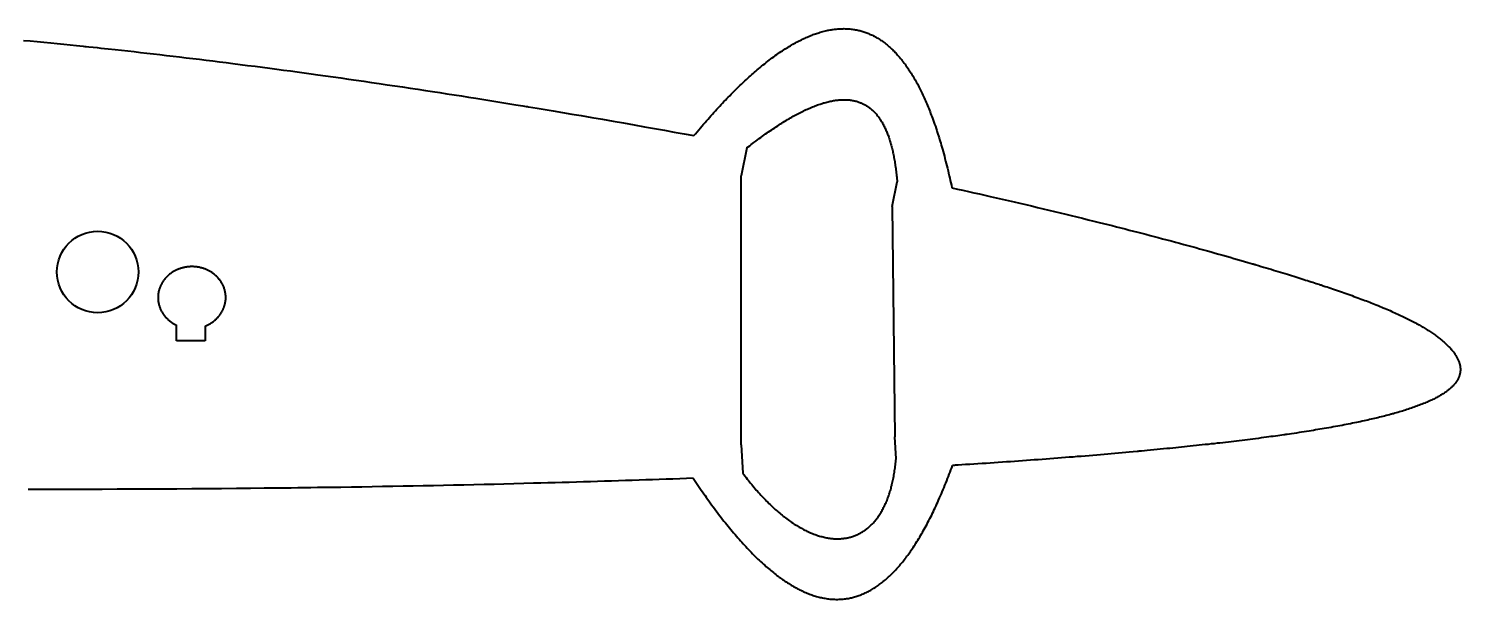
# Model space of a CAD drawing. Header units: millimetres. Extents: x -66 to 496, y 101 to 232.
# Drawn here: x 211.2 to 495.9, y 101.1 to 214.5 of the extents above; entities that cross this region are included whole.
import ezdxf

# ---------------------------------------------------------------- set-up
doc = ezdxf.new("R2010")
doc.units = ezdxf.units.MM
doc.layers.add('Geometries', color=7, linetype='Continuous')

msp = doc.modelspace()

# ---------------------------------------------------------------- linework, layer by layer
at = {"layer": 'Geometries', "linetype": 'Continuous', "lineweight": 40}
for p, q in [((354.05, 190.84), (352.91, 185.25)), ((352.91, 131.79), (352.91, 185.25)), ((382.91, 179.19), (383.91, 184.1)), ((382.91, 179.19), (383.47, 133.38)), ((240.64, 152.49), (240.64, 155.61)), ((246.33, 155.43), (246.32, 152.49)), ((246.32, 152.49), (240.64, 152.49)), ((352.91, 131.79), (353.21, 126.21)), ((383.7, 129.06), (383.47, 133.38))]:
    msp.add_line(p, q, dxfattribs=at)
at = {"layer": 'Geometries', "linetype": 'Continuous', "lineweight": 40, "flags": 128}
for points in [[(343.51, 193.27), (343.83, 193.66), (344.15, 194.04), (344.47, 194.42), (344.79, 194.79), (345.1, 195.16), (345.42, 195.53), (345.72, 195.87), (346.01, 196.21), (346.31, 196.55), (346.6, 196.88), (346.89, 197.21), (347.19, 197.54), (347.48, 197.87), (347.77, 198.19), (348.06, 198.5), (348.35, 198.82), (348.63, 199.13), (348.91, 199.43), (349.2, 199.73), (349.48, 200.03), (349.76, 200.33), (350.05, 200.62), (350.33, 200.92), (350.61, 201.21), (350.89, 201.49), (351.17, 201.77), (351.45, 202.05), (351.72, 202.32), (351.99, 202.59), (352.32, 202.91), (352.64, 203.22), (352.97, 203.53), (353.29, 203.84), (353.61, 204.14), (353.93, 204.43), (354.2, 204.68), (354.47, 204.93), (354.74, 205.17), (355.01, 205.41), (355.28, 205.65), (355.55, 205.88), (355.81, 206.11), (356.07, 206.33), (356.33, 206.55), (356.64, 206.81), (356.95, 207.07), (357.26, 207.32), (357.57, 207.56), (357.87, 207.81), (358.18, 208.04), (358.48, 208.28), (358.78, 208.51), (359.08, 208.73), (359.38, 208.95), (359.68, 209.17), (359.98, 209.38), (360.26, 209.58), (360.54, 209.77), (360.82, 209.96), (361.09, 210.14), (361.37, 210.32), (361.64, 210.49), (361.9, 210.66), (362.16, 210.82), (362.42, 210.98), (362.68, 211.14), (362.95, 211.29), (363.19, 211.43), (363.43, 211.57), (363.68, 211.71), (363.92, 211.84), (364.16, 211.97), (364.4, 212.09), (364.64, 212.21), (364.88, 212.33), (365.12, 212.45), (365.35, 212.56), (365.59, 212.67), (365.82, 212.77), (366.05, 212.87), (366.28, 212.97), (366.51, 213.07), (366.74, 213.16), (366.98, 213.26), (367.21, 213.34), (367.44, 213.43), (367.66, 213.51), (367.89, 213.59), (368.11, 213.66), (368.33, 213.73), (368.6, 213.81), (368.86, 213.89), (369.12, 213.96), (369.38, 214.03), (369.64, 214.09), (369.9, 214.15), (370.12, 214.2), (370.34, 214.24), (370.56, 214.28), (370.78, 214.32), (371, 214.36), (371.21, 214.39), (371.42, 214.42), (371.63, 214.44), (371.84, 214.46), (372.09, 214.49), (372.34, 214.51), (372.59, 214.52), (372.83, 214.53), (373.08, 214.53), (373.32, 214.54), (373.57, 214.53), (373.81, 214.52), (374.05, 214.51), (374.29, 214.5), (374.53, 214.48), (374.76, 214.45), (374.99, 214.43), (375.21, 214.39), (375.43, 214.36), (375.65, 214.32), (375.87, 214.28), (376.08, 214.23), (376.29, 214.19), (376.49, 214.14), (376.7, 214.08), (376.91, 214.02), (377.11, 213.96), (377.3, 213.9), (377.5, 213.83), (377.69, 213.77), (377.88, 213.7), (378.07, 213.62), (378.25, 213.55), (378.44, 213.46), (378.63, 213.38), (378.82, 213.3), (379, 213.21), (379.18, 213.11), (379.36, 213.02), (379.54, 212.92), (379.72, 212.82), (379.9, 212.72), (380.08, 212.61), (380.26, 212.5), (380.44, 212.38), (380.62, 212.27), (380.79, 212.15), (380.97, 212.03), (381.14, 211.9), (381.31, 211.77), (381.52, 211.62), (381.72, 211.46), (381.92, 211.29), (382.12, 211.13), (382.32, 210.95), (382.52, 210.78), (382.69, 210.62), (382.85, 210.46), (383.02, 210.3), (383.19, 210.14), (383.35, 209.97), (383.51, 209.8), (383.68, 209.63), (383.84, 209.46), (384, 209.28), (384.18, 209.07), (384.37, 208.85), (384.56, 208.63), (384.74, 208.4), (384.93, 208.17), (385.11, 207.93), (385.29, 207.69), (385.47, 207.45), (385.65, 207.2), (385.83, 206.95), (386.01, 206.69), (386.19, 206.43), (386.35, 206.18), (386.52, 205.93), (386.68, 205.67), (386.84, 205.41), (387.01, 205.14), (387.16, 204.88), (387.31, 204.62), (387.47, 204.35), (387.62, 204.08), (387.77, 203.81), (387.92, 203.54), (388.06, 203.27), (388.2, 203), (388.34, 202.73), (388.48, 202.46), (388.61, 202.18), (388.75, 201.91), (388.89, 201.62), (389.02, 201.34), (389.16, 201.05), (389.29, 200.76), (389.42, 200.47), (389.55, 200.17), (389.68, 199.88), (389.81, 199.58), (389.94, 199.27), (390.06, 198.96), (390.19, 198.65), (390.32, 198.33), (390.45, 198.01), (390.57, 197.69), (390.69, 197.37), (390.81, 197.05), (390.93, 196.72), (391.08, 196.33), (391.22, 195.93), (391.36, 195.53), (391.5, 195.13), (391.64, 194.72), (391.78, 194.3), (391.89, 193.95), (392.01, 193.59), (392.12, 193.22), (392.24, 192.86), (392.35, 192.49), (392.46, 192.12), (392.57, 191.75), (392.68, 191.38), (392.79, 191), (392.92, 190.55), (393.04, 190.1), (393.17, 189.64), (393.29, 189.17), (393.42, 188.71), (393.54, 188.23), (393.66, 187.76), (393.78, 187.28), (393.9, 186.79), (394.02, 186.3), (394.14, 185.81), (394.25, 185.31), (394.36, 184.84), (394.47, 184.36), (394.57, 183.88), (394.68, 183.4), (394.78, 182.91)], [(210.2, 212.21), (211.55, 212.08), (212.91, 211.96), (214.27, 211.83), (215.63, 211.69), (216.91, 211.57), (218.2, 211.44), (219.49, 211.31), (220.78, 211.18), (222.07, 211.05), (222.42, 211.01), (222.7, 210.98), (223.18, 210.93), (224.06, 210.84), (224.84, 210.76), (225.62, 210.68), (227.02, 210.53), (228.42, 210.38), (229.68, 210.24), (230.93, 210.1), (232.2, 209.96), (233.46, 209.82), (234.75, 209.67), (236.05, 209.52), (237.35, 209.38), (238.65, 209.22), (239.96, 209.07), (241.26, 208.92), (242.58, 208.76), (243.89, 208.6), (245.21, 208.44), (246.53, 208.28), (247.85, 208.12), (249.18, 207.95), (250.51, 207.79), (251.84, 207.62), (253.31, 207.43), (254.78, 207.24), (256.26, 207.05), (257.74, 206.86), (259.22, 206.66), (260.58, 206.48), (261.93, 206.3), (263.29, 206.12), (264.65, 205.93), (266.02, 205.75), (267.38, 205.56), (268.75, 205.37), (270.27, 205.16), (271.78, 204.95), (273.3, 204.73), (274.82, 204.52), (276.35, 204.3), (277.88, 204.08), (279.41, 203.85), (280.95, 203.63), (282.49, 203.4), (284.03, 203.17), (285.55, 202.95), (287.08, 202.72), (288.61, 202.49), (290.14, 202.25), (291.56, 202.04), (292.98, 201.82), (294.41, 201.6), (295.84, 201.37), (297.27, 201.15), (298.71, 200.93), (300.14, 200.7), (301.73, 200.45), (303.32, 200.19), (304.91, 199.94), (306.51, 199.68), (308.11, 199.42), (309.52, 199.19), (310.14, 199.08), (310.21, 199.07), (310.28, 199.06), (310.35, 199.05), (310.41, 199.04), (310.47, 199.03), (310.53, 199.02), (310.59, 199.01), (312.36, 198.72), (313.93, 198.46), (315.5, 198.2), (317.37, 197.88), (319.23, 197.57), (321.09, 197.25), (323.21, 196.89), (325.31, 196.53), (327.42, 196.16), (329.52, 195.79), (331.61, 195.42), (333.7, 195.05), (335.67, 194.7), (337.64, 194.34), (339.6, 193.99), (341.56, 193.63), (343.51, 193.27)], [(354.05, 190.84), (354.32, 191.06), (354.6, 191.27), (354.88, 191.48), (355.15, 191.69), (355.42, 191.9), (355.78, 192.17), (356.14, 192.44), (356.49, 192.7), (356.8, 192.93), (357.12, 193.15), (357.43, 193.38), (357.74, 193.6), (358.04, 193.81), (358.35, 194.03), (358.66, 194.24), (358.96, 194.45), (359.26, 194.65), (359.56, 194.85), (359.86, 195.05), (360.16, 195.24), (360.44, 195.42), (360.72, 195.6), (361, 195.78), (361.27, 195.95), (361.55, 196.12), (361.84, 196.29), (362.12, 196.46), (362.41, 196.63), (362.69, 196.8), (362.98, 196.96), (363.26, 197.12), (363.52, 197.26), (363.79, 197.41), (364.05, 197.55), (364.31, 197.68), (364.57, 197.82), (364.82, 197.95), (365.08, 198.07), (365.33, 198.2), (365.58, 198.32), (365.84, 198.44), (366.08, 198.55), (366.32, 198.66), (366.57, 198.76), (366.81, 198.87), (367.07, 198.97), (367.32, 199.08), (367.58, 199.18), (367.83, 199.28), (368.09, 199.37), (368.34, 199.46), (368.57, 199.54), (368.8, 199.61), (369.03, 199.69), (369.26, 199.76), (369.49, 199.82), (369.72, 199.89), (369.95, 199.95), (370.17, 200), (370.39, 200.06), (370.61, 200.11), (370.83, 200.15), (371.04, 200.19), (371.25, 200.23), (371.46, 200.27), (371.68, 200.3), (371.89, 200.33), (372.1, 200.35), (372.31, 200.37), (372.51, 200.39), (372.71, 200.4), (372.91, 200.41), (373.11, 200.42), (373.31, 200.42), (373.51, 200.42), (373.7, 200.42), (373.9, 200.41), (374.09, 200.4), (374.29, 200.38), (374.48, 200.36), (374.66, 200.34), (374.84, 200.31), (375.01, 200.28), (375.18, 200.25), (375.35, 200.22), (375.52, 200.18), (375.68, 200.14), (375.84, 200.1), (376, 200.05), (376.16, 200), (376.32, 199.94), (376.48, 199.89), (376.64, 199.82), (376.79, 199.76), (376.95, 199.69), (377.1, 199.62), (377.25, 199.54), (377.4, 199.46), (377.55, 199.38), (377.7, 199.3), (377.84, 199.21), (377.98, 199.12), (378.13, 199.02), (378.27, 198.92), (378.39, 198.83), (378.52, 198.73), (378.65, 198.63), (378.77, 198.52), (378.89, 198.42), (379.01, 198.31), (379.14, 198.19), (379.27, 198.06), (379.4, 197.93), (379.52, 197.8), (379.65, 197.66), (379.77, 197.52), (379.89, 197.38), (380, 197.23), (380.12, 197.09), (380.24, 196.93), (380.35, 196.77), (380.46, 196.61), (380.57, 196.44), (380.68, 196.27), (380.79, 196.1), (380.9, 195.92), (381, 195.74), (381.11, 195.55), (381.21, 195.36), (381.31, 195.17), (381.41, 194.97), (381.5, 194.77), (381.6, 194.57), (381.68, 194.38), (381.77, 194.18), (381.85, 193.99), (381.93, 193.79), (382.01, 193.58), (382.09, 193.37), (382.17, 193.16), (382.24, 192.94), (382.32, 192.72), (382.39, 192.5), (382.47, 192.27), (382.54, 192.04), (382.6, 191.82), (382.66, 191.6), (382.73, 191.37), (382.79, 191.14), (382.85, 190.9), (382.91, 190.67), (382.96, 190.43), (383.02, 190.19), (383.07, 189.94), (383.13, 189.69), (383.18, 189.44), (383.23, 189.19), (383.28, 188.94), (383.32, 188.68), (383.37, 188.42), (383.42, 188.15), (383.46, 187.88), (383.5, 187.61), (383.54, 187.33), (383.58, 187.05), (383.62, 186.77), (383.65, 186.49), (383.69, 186.21), (383.72, 185.91), (383.76, 185.62), (383.79, 185.32), (383.82, 185.01), (383.85, 184.71), (383.88, 184.4), (383.91, 184.1)], [(394.78, 182.91), (395.89, 182.66), (396.99, 182.42), (398.08, 182.17), (399.17, 181.93), (400.26, 181.68), (401.35, 181.44), (402.43, 181.19), (403.61, 180.92), (404.79, 180.65), (405.97, 180.38), (407.14, 180.11), (408.31, 179.84), (409.47, 179.56), (410.63, 179.29), (411.78, 179.02), (412.93, 178.75), (414.07, 178.47), (415.19, 178.2), (416.31, 177.94), (417.42, 177.67), (418.52, 177.4), (419.65, 177.12), (420.77, 176.85), (421.88, 176.57), (422.99, 176.3), (424.09, 176.02), (424.96, 175.81), (425.82, 175.59), (426.67, 175.38), (427.52, 175.16), (428.37, 174.94), (429.22, 174.73), (430.06, 174.51), (430.9, 174.3), (431.73, 174.08), (432.56, 173.87), (433.37, 173.66), (434.18, 173.44), (434.99, 173.23), (435.79, 173.02), (436.65, 172.79), (437.51, 172.56), (438.37, 172.34), (439.22, 172.11), (440.06, 171.88), (440.9, 171.65), (441.7, 171.44), (442.48, 171.22), (443.26, 171.01), (444.04, 170.79), (444.82, 170.58), (445.59, 170.36), (446.36, 170.15), (447.13, 169.94), (447.89, 169.72), (448.65, 169.51), (449.39, 169.3), (450.13, 169.09), (450.86, 168.88), (451.59, 168.67), (452.28, 168.47), (452.97, 168.27), (453.66, 168.07), (454.11, 167.93), (454.55, 167.8), (454.67, 167.77), (454.79, 167.73), (454.91, 167.7), (455.02, 167.67), (455.14, 167.63), (455.27, 167.59), (455.78, 167.44), (456.28, 167.29), (456.77, 167.15), (457.27, 167), (457.76, 166.85), (458.24, 166.71), (458.72, 166.56), (459.2, 166.42), (459.67, 166.28), (460.14, 166.13), (460.6, 165.99), (461.06, 165.85), (461.49, 165.72), (461.92, 165.59), (462.34, 165.46), (462.76, 165.33), (463.17, 165.2), (463.57, 165.07), (463.96, 164.95), (464.35, 164.83), (464.74, 164.7), (465.12, 164.58), (465.5, 164.46), (465.85, 164.35), (466.2, 164.24), (466.55, 164.12), (466.89, 164.01), (467.23, 163.9), (467.5, 163.81), (467.76, 163.73), (467.82, 163.71), (467.88, 163.69), (467.94, 163.67), (468, 163.65), (468.06, 163.63), (468.12, 163.61), (468.19, 163.59), (468.6, 163.45), (469.02, 163.31), (469.38, 163.19), (469.75, 163.07), (470.11, 162.95), (470.46, 162.83), (470.86, 162.69), (471.26, 162.55), (471.66, 162.42), (472.05, 162.28), (472.43, 162.15), (472.81, 162.01), (473.19, 161.88), (473.57, 161.75), (473.96, 161.61), (474.34, 161.47), (474.72, 161.33), (475.1, 161.19), (475.47, 161.06), (475.84, 160.92), (476.18, 160.79), (476.53, 160.66), (476.87, 160.53), (477.2, 160.41), (477.53, 160.28), (477.86, 160.15), (478.18, 160.03), (478.5, 159.9), (478.81, 159.78), (479.12, 159.65), (479.2, 159.62), (479.29, 159.59), (479.38, 159.55), (479.46, 159.52), (479.55, 159.48), (479.64, 159.44), (479.95, 159.32), (480.26, 159.19), (480.56, 159.06), (480.9, 158.92), (481.24, 158.78), (481.57, 158.64), (481.9, 158.49), (482.23, 158.35), (482.55, 158.21), (482.84, 158.08), (483.14, 157.94), (483.43, 157.81), (483.72, 157.68), (484, 157.54), (484.28, 157.41), (484.56, 157.28), (484.84, 157.14), (485.11, 157.01), (485.37, 156.88), (485.64, 156.75), (485.9, 156.61), (486.15, 156.48), (486.42, 156.35), (486.68, 156.21), (486.93, 156.07), (487.19, 155.93), (487.43, 155.8), (487.68, 155.66), (487.88, 155.55), (488.09, 155.42), (488.3, 155.3), (488.5, 155.18), (488.7, 155.06), (488.9, 154.94), (489.1, 154.82), (489.31, 154.69), (489.52, 154.55), (489.73, 154.42), (489.93, 154.29), (490.13, 154.15), (490.34, 154.01), (490.55, 153.87), (490.75, 153.73), (490.94, 153.59), (491.14, 153.44), (491.33, 153.3), (491.5, 153.17), (491.68, 153.04), (491.85, 152.9), (492.01, 152.77), (492.17, 152.63), (492.33, 152.5), (492.49, 152.37), (492.64, 152.23), (492.79, 152.1), (492.94, 151.97), (493.08, 151.83), (493.22, 151.7), (493.35, 151.57), (493.48, 151.44)], [(246.33, 155.43), (246.47, 155.49), (246.6, 155.55), (246.74, 155.61), (246.88, 155.68), (247.01, 155.74), (247.14, 155.81), (247.27, 155.89), (247.4, 155.96), (247.53, 156.04), (247.66, 156.13), (247.76, 156.2), (247.87, 156.28), (247.98, 156.35), (248.08, 156.43), (248.18, 156.52), (248.28, 156.6), (248.38, 156.68), (248.47, 156.77), (248.56, 156.85), (248.65, 156.94), (248.74, 157.03), (248.83, 157.12), (248.91, 157.21), (248.99, 157.31), (249.08, 157.4), (249.15, 157.5), (249.23, 157.6), (249.31, 157.7), (249.38, 157.81), (249.46, 157.91), (249.53, 158.03), (249.6, 158.14), (249.67, 158.25), (249.73, 158.37), (249.78, 158.47), (249.84, 158.57), (249.88, 158.68), (249.93, 158.78), (249.98, 158.89), (250.02, 158.99), (250.06, 159.1), (250.1, 159.21), (250.14, 159.31), (250.17, 159.42), (250.2, 159.53), (250.23, 159.64), (250.26, 159.76), (250.29, 159.88), (250.32, 160), (250.34, 160.12), (250.36, 160.24), (250.38, 160.36), (250.39, 160.48), (250.41, 160.61), (250.42, 160.74), (250.42, 160.87), (250.43, 161), (250.43, 161.12), (250.43, 161.25), (250.42, 161.38), (250.41, 161.51), (250.4, 161.64), (250.39, 161.75), (250.38, 161.86), (250.36, 161.97), (250.34, 162.09), (250.32, 162.2), (250.3, 162.31), (250.26, 162.46), (250.22, 162.61), (250.18, 162.76), (250.13, 162.9), (250.08, 163.05), (250.03, 163.2), (249.97, 163.34), (249.9, 163.48), (249.83, 163.63), (249.76, 163.77), (249.68, 163.91), (249.6, 164.05), (249.51, 164.19), (249.43, 164.32), (249.33, 164.46), (249.24, 164.59), (249.14, 164.71), (249.04, 164.84), (248.94, 164.96), (248.83, 165.08), (248.71, 165.2), (248.59, 165.32), (248.47, 165.43), (248.35, 165.54), (248.24, 165.63), (248.13, 165.72), (248.02, 165.81), (247.91, 165.89), (247.8, 165.97), (247.69, 166.05), (247.57, 166.13), (247.45, 166.2), (247.33, 166.27), (247.21, 166.34), (247.08, 166.41), (246.95, 166.47), (246.82, 166.54), (246.69, 166.6), (246.56, 166.66), (246.42, 166.71), (246.28, 166.77), (246.14, 166.82), (246, 166.87), (245.86, 166.91), (245.72, 166.96), (245.58, 167), (245.43, 167.03), (245.29, 167.07), (245.14, 167.1), (244.99, 167.13), (244.84, 167.15), (244.69, 167.18), (244.53, 167.19), (244.38, 167.21), (244.25, 167.22), (244.11, 167.23), (243.98, 167.24), (243.84, 167.24), (243.71, 167.24), (243.57, 167.24), (243.44, 167.24), (243.3, 167.23), (243.17, 167.22), (243.04, 167.21), (242.9, 167.2), (242.77, 167.18), (242.63, 167.16), (242.49, 167.14), (242.35, 167.11), (242.21, 167.09), (242.07, 167.06), (241.93, 167.02), (241.8, 166.99), (241.67, 166.95), (241.55, 166.92), (241.42, 166.88), (241.29, 166.83), (241.16, 166.79), (241.04, 166.74), (240.91, 166.69), (240.79, 166.64), (240.67, 166.58), (240.54, 166.52), (240.42, 166.47), (240.3, 166.4), (240.17, 166.33), (240.05, 166.26), (239.93, 166.19), (239.81, 166.11), (239.69, 166.04), (239.58, 165.96), (239.48, 165.89), (239.37, 165.81), (239.27, 165.73), (239.17, 165.65), (239.07, 165.56), (238.97, 165.48), (238.88, 165.39), (238.79, 165.3), (238.69, 165.21), (238.6, 165.11), (238.51, 165.02), (238.42, 164.92), (238.33, 164.81), (238.25, 164.7), (238.16, 164.59), (238.08, 164.48), (238, 164.37), (237.93, 164.27), (237.87, 164.17), (237.8, 164.07), (237.74, 163.97), (237.69, 163.87), (237.63, 163.76), (237.57, 163.66), (237.52, 163.55), (237.47, 163.45), (237.42, 163.34), (237.38, 163.23), (237.33, 163.12), (237.29, 163), (237.25, 162.88), (237.21, 162.76), (237.17, 162.64), (237.14, 162.52), (237.11, 162.4), (237.08, 162.27), (237.05, 162.14), (237.03, 162.02), (237.01, 161.89), (237, 161.76), (236.98, 161.63), (236.97, 161.5), (236.96, 161.38), (236.96, 161.25), (236.96, 161.12), (236.96, 161), (236.96, 160.89), (236.97, 160.78), (236.97, 160.66), (236.98, 160.55), (237, 160.44), (237.02, 160.28), (237.04, 160.13), (237.07, 159.97), (237.1, 159.82), (237.14, 159.67), (237.18, 159.52), (237.22, 159.37), (237.27, 159.22), (237.32, 159.09), (237.36, 158.97), (237.41, 158.85), (237.47, 158.73), (237.52, 158.61), (237.59, 158.47), (237.67, 158.33), (237.75, 158.19), (237.83, 158.05), (237.91, 157.92), (238, 157.79), (238.1, 157.66), (238.19, 157.53), (238.3, 157.41), (238.4, 157.28), (238.51, 157.15), (238.63, 157.03), (238.75, 156.91), (238.87, 156.8), (238.99, 156.69), (239.12, 156.58), (239.25, 156.47), (239.38, 156.37), (239.51, 156.27), (239.65, 156.17), (239.76, 156.09), (239.88, 156.02), (240, 155.94), (240.12, 155.87), (240.24, 155.81), (240.34, 155.75), (240.44, 155.7), (240.54, 155.65), (240.64, 155.61)], [(493.48, 151.44), (493.62, 151.29), (493.76, 151.14), (493.9, 151), (494.03, 150.85), (494.15, 150.7), (494.28, 150.56), (494.39, 150.42), (494.49, 150.28), (494.6, 150.15), (494.69, 150.01), (494.79, 149.87), (494.88, 149.74), (494.97, 149.6), (495.05, 149.47), (495.13, 149.33), (495.2, 149.2), (495.27, 149.07), (495.34, 148.93), (495.4, 148.8), (495.46, 148.67), (495.52, 148.54), (495.57, 148.41), (495.62, 148.28), (495.66, 148.15), (495.7, 148.01), (495.73, 147.89), (495.77, 147.76), (495.79, 147.63), (495.82, 147.5), (495.84, 147.37), (495.86, 147.24), (495.87, 147.11), (495.88, 146.99), (495.88, 146.86), (495.88, 146.73), (495.88, 146.61), (495.87, 146.48), (495.86, 146.36), (495.84, 146.23), (495.83, 146.11), (495.8, 145.99), (495.78, 145.87), (495.74, 145.75), (495.71, 145.63), (495.67, 145.51), (495.63, 145.39), (495.58, 145.27), (495.53, 145.15), (495.47, 145.03), (495.42, 144.91), (495.35, 144.79), (495.28, 144.67), (495.21, 144.55), (495.14, 144.44), (495.06, 144.32), (494.98, 144.2), (494.89, 144.09), (494.8, 143.97), (494.7, 143.86), (494.61, 143.75), (494.52, 143.65), (494.42, 143.54), (494.32, 143.44), (494.21, 143.34), (494.1, 143.24)], [(494.1, 143.24), (493.99, 143.13), (493.88, 143.03), (493.76, 142.93), (493.64, 142.83), (493.51, 142.73), (493.38, 142.63), (493.25, 142.53), (493.1, 142.42), (492.95, 142.31), (492.79, 142.2), (492.63, 142.09), (492.46, 141.98), (492.29, 141.87), (492.12, 141.76), (491.94, 141.66), (491.76, 141.55), (491.57, 141.44), (491.38, 141.34), (491.19, 141.24), (490.99, 141.13), (490.79, 141.03), (490.59, 140.92), (490.37, 140.82), (490.16, 140.72), (489.94, 140.61), (489.71, 140.51), (489.49, 140.41), (489.26, 140.31), (489.03, 140.21), (488.79, 140.11), (488.54, 140.01), (488.29, 139.91), (488.04, 139.81), (487.78, 139.71), (487.52, 139.61), (487.25, 139.51), (486.98, 139.41), (486.71, 139.31), (486.43, 139.21), (486.14, 139.11), (485.86, 139.02), (485.56, 138.92), (485.27, 138.82), (484.98, 138.73), (484.68, 138.64), (484.38, 138.54), (484.07, 138.45), (483.76, 138.36), (483.45, 138.26), (483.13, 138.17), (482.84, 138.09), (482.56, 138.01), (482.44, 137.98), (482.33, 137.95), (482.23, 137.92), (482.12, 137.89), (481.8, 137.8), (481.48, 137.72), (481.15, 137.63), (480.82, 137.55), (480.49, 137.46), (480.15, 137.38), (479.8, 137.29), (479.49, 137.21), (479.17, 137.14), (478.84, 137.06), (478.51, 136.98), (478.18, 136.91), (477.85, 136.83), (477.48, 136.75), (477.11, 136.66), (476.73, 136.58), (476.35, 136.5), (475.96, 136.42), (475.58, 136.34), (475.2, 136.26), (474.81, 136.18), (474.42, 136.1), (474.01, 136.01), (473.6, 135.93), (473.19, 135.85), (472.77, 135.77), (472.35, 135.69), (471.92, 135.61), (471.5, 135.53), (471.06, 135.45), (470.62, 135.37), (470.18, 135.29), (469.74, 135.22), (469.29, 135.14), (468.83, 135.06), (468.38, 134.98), (467.95, 134.91), (467.53, 134.84), (467.1, 134.77), (466.67, 134.7), (466.23, 134.62), (465.79, 134.55), (465.31, 134.48), (464.82, 134.4), (464.33, 134.33), (463.83, 134.25), (463.33, 134.17), (462.83, 134.1), (462.32, 134.02), (461.88, 133.96), (461.43, 133.89), (461.33, 133.88), (461.23, 133.87), (461.13, 133.85), (461.04, 133.84), (460.95, 133.82), (460.86, 133.81), (460.76, 133.8), (460.37, 133.74), (459.98, 133.69), (459.59, 133.63), (459.14, 133.57), (458.69, 133.51), (458.23, 133.45), (457.77, 133.38), (457.31, 133.32), (456.84, 133.26), (456.29, 133.19), (455.73, 133.11), (455.17, 133.04), (454.6, 132.97), (454.07, 132.9), (453.54, 132.84), (453.01, 132.77), (452.47, 132.7), (451.93, 132.64), (451.39, 132.57), (450.85, 132.51), (450.31, 132.44), (449.77, 132.38), (449.2, 132.31), (448.64, 132.25), (448.07, 132.18), (447.5, 132.12), (446.92, 132.05), (446.34, 131.99), (445.76, 131.92), (445.17, 131.86), (444.58, 131.79), (443.98, 131.73), (443.39, 131.66), (442.78, 131.6), (442.18, 131.54), (441.57, 131.47), (441.01, 131.41), (440.44, 131.36), (439.87, 131.3), (439.3, 131.24), (438.72, 131.18), (438.15, 131.12), (437.51, 131.06), (436.87, 131), (436.23, 130.94), (435.59, 130.87), (434.94, 130.81), (434.29, 130.75), (433.63, 130.69), (433.06, 130.63), (432.49, 130.58), (431.98, 130.53), (431.88, 130.52), (431.79, 130.51), (431.69, 130.5), (431.6, 130.5), (430.83, 130.43), (430.05, 130.35), (429.34, 130.29), (428.63, 130.23), (427.92, 130.16), (427.2, 130.1), (426.48, 130.04), (425.77, 129.98), (425.05, 129.91), (424.34, 129.85), (423.62, 129.79), (422.84, 129.73), (422.05, 129.66), (421.26, 129.6), (420.47, 129.53), (419.67, 129.47), (418.87, 129.4), (418.12, 129.34), (417.36, 129.28), (416.59, 129.22), (415.83, 129.16), (415.06, 129.11), (414.29, 129.05), (413.51, 128.99), (412.73, 128.93), (411.95, 128.87), (411.16, 128.81), (410.39, 128.76), (409.61, 128.7), (408.83, 128.64), (408.05, 128.59), (407.25, 128.53), (406.44, 128.47), (405.63, 128.42), (404.82, 128.36), (404.01, 128.31), (403.21, 128.25), (402.4, 128.2), (401.59, 128.14), (400.78, 128.09), (399.97, 128.04), (399.15, 127.98), (398.33, 127.93), (397.51, 127.88), (396.78, 127.83), (396.05, 127.78), (395.86, 127.77), (395.67, 127.76), (395.48, 127.75), (395.3, 127.74), (395.11, 127.72), (394.92, 127.71)], [(353.21, 126.21), (353.43, 125.91), (353.66, 125.61), (353.88, 125.32), (354.11, 125.02), (354.34, 124.74), (354.56, 124.46), (354.78, 124.18), (355.01, 123.91), (355.23, 123.64), (355.46, 123.37), (355.68, 123.1), (355.91, 122.84), (356.14, 122.58), (356.37, 122.32), (356.6, 122.07), (356.82, 121.82), (357.05, 121.57), (357.28, 121.33), (357.51, 121.09), (357.73, 120.86), (357.96, 120.63), (358.19, 120.4), (358.42, 120.17), (358.67, 119.93), (358.92, 119.69), (359.17, 119.46), (359.42, 119.23), (359.67, 119), (359.89, 118.8), (360.12, 118.61), (360.35, 118.41), (360.57, 118.22), (360.8, 118.03), (361.02, 117.85), (361.25, 117.67), (361.5, 117.48), (361.74, 117.29), (361.99, 117.1), (362.24, 116.92), (362.48, 116.74), (362.73, 116.57), (362.97, 116.4), (363.22, 116.24), (363.46, 116.08), (363.7, 115.93), (363.94, 115.78), (364.18, 115.63), (364.42, 115.49), (364.65, 115.36), (364.87, 115.23), (365.09, 115.12), (365.31, 115), (365.53, 114.89), (365.74, 114.78), (365.96, 114.68), (366.17, 114.57), (366.41, 114.47), (366.65, 114.36), (366.88, 114.26), (367.11, 114.17), (367.35, 114.08), (367.58, 113.99), (367.81, 113.91), (368.04, 113.83), (368.27, 113.76), (368.5, 113.69), (368.72, 113.63), (368.95, 113.57), (369.17, 113.51), (369.39, 113.46), (369.61, 113.41), (369.84, 113.37), (370.06, 113.33), (370.28, 113.29), (370.5, 113.26), (370.71, 113.23), (370.93, 113.21), (371.14, 113.19), (371.35, 113.17), (371.57, 113.16), (371.78, 113.15), (371.99, 113.15), (372.2, 113.15), (372.41, 113.16), (372.62, 113.17), (372.83, 113.18), (373.02, 113.2), (373.21, 113.22), (373.39, 113.24), (373.58, 113.27), (373.77, 113.3), (373.95, 113.33), (374.13, 113.37), (374.31, 113.41), (374.48, 113.46), (374.66, 113.5), (374.84, 113.56), (375.02, 113.61), (375.2, 113.67), (375.37, 113.73), (375.54, 113.8), (375.72, 113.87), (375.89, 113.94), (376.06, 114.02), (376.22, 114.1), (376.39, 114.18), (376.55, 114.27), (376.72, 114.36), (376.88, 114.45), (377.03, 114.54), (377.17, 114.64), (377.32, 114.73), (377.46, 114.83), (377.6, 114.93), (377.75, 115.04), (377.9, 115.15), (378.05, 115.27), (378.2, 115.4), (378.34, 115.53), (378.49, 115.66), (378.63, 115.79), (378.77, 115.92), (378.91, 116.06), (379.05, 116.2), (379.18, 116.35), (379.32, 116.51), (379.45, 116.66), (379.59, 116.82), (379.72, 116.98), (379.85, 117.15), (379.97, 117.32), (380.1, 117.49), (380.22, 117.67), (380.35, 117.85), (380.47, 118.03), (380.58, 118.22), (380.7, 118.41), (380.81, 118.6), (380.92, 118.78), (381.02, 118.97), (381.12, 119.15), (381.22, 119.34), (381.31, 119.53), (381.41, 119.73), (381.51, 119.95), (381.61, 120.17), (381.71, 120.39), (381.81, 120.62), (381.9, 120.85), (381.99, 121.08), (382.08, 121.31), (382.16, 121.54), (382.24, 121.77), (382.32, 122), (382.4, 122.24), (382.47, 122.48), (382.54, 122.72), (382.62, 122.96), (382.69, 123.21), (382.75, 123.46), (382.82, 123.72), (382.88, 123.97), (382.94, 124.23), (383, 124.48), (383.06, 124.75), (383.11, 125.02), (383.16, 125.29), (383.22, 125.57), (383.26, 125.85), (383.31, 126.13), (383.36, 126.41), (383.4, 126.69), (383.44, 126.98), (383.48, 127.27), (383.51, 127.57), (383.55, 127.87), (383.59, 128.16), (383.62, 128.46), (383.66, 128.76), (383.7, 129.06)], [(343.37, 125.18), (343.63, 124.78), (343.9, 124.38), (344.17, 123.98), (344.43, 123.59), (344.7, 123.2), (344.96, 122.81), (345.21, 122.45), (345.46, 122.1), (345.71, 121.74), (345.96, 121.39), (346.21, 121.04), (346.48, 120.66), (346.76, 120.27), (347.03, 119.9), (347.31, 119.52), (347.58, 119.15), (347.85, 118.78), (348.13, 118.42), (348.4, 118.06), (348.67, 117.71), (348.94, 117.35), (349.21, 117.01), (349.48, 116.66), (349.75, 116.32), (350.02, 115.99), (350.29, 115.65), (350.56, 115.32), (350.84, 114.98), (351.12, 114.65), (351.4, 114.31), (351.68, 113.99), (351.96, 113.66), (352.23, 113.34), (352.5, 113.04), (352.76, 112.74), (353.03, 112.45), (353.29, 112.16), (353.55, 111.87), (353.81, 111.59), (354.08, 111.31), (354.34, 111.03), (354.61, 110.75), (354.88, 110.47), (355.15, 110.19), (355.42, 109.92), (355.7, 109.65), (355.97, 109.39), (356.23, 109.13), (356.5, 108.87), (356.77, 108.62), (357.04, 108.38), (357.31, 108.13), (357.57, 107.89), (357.82, 107.67), (358.08, 107.45), (358.33, 107.24), (358.57, 107.03), (358.82, 106.82), (359.06, 106.63), (359.3, 106.44), (359.54, 106.25), (359.78, 106.06), (360.01, 105.88), (360.25, 105.7), (360.47, 105.54), (360.7, 105.37), (360.92, 105.22), (361.14, 105.06), (361.36, 104.91), (361.61, 104.74), (361.85, 104.58), (362.1, 104.42), (362.34, 104.26), (362.59, 104.11), (362.83, 103.96), (363.08, 103.82), (363.32, 103.67), (363.56, 103.54), (363.8, 103.4), (364.04, 103.27), (364.28, 103.15), (364.52, 103.03), (364.76, 102.91), (365, 102.79), (365.24, 102.68), (365.49, 102.57), (365.74, 102.46), (365.99, 102.36), (366.24, 102.26), (366.48, 102.16), (366.73, 102.07), (366.97, 101.99), (367.2, 101.91), (367.44, 101.84), (367.67, 101.76), (367.9, 101.69), (368.13, 101.63), (368.37, 101.57), (368.6, 101.51), (368.84, 101.46), (369.08, 101.41), (369.32, 101.36), (369.56, 101.32), (369.8, 101.28), (370.04, 101.24), (370.28, 101.21), (370.52, 101.18), (370.76, 101.16), (370.99, 101.14), (371.23, 101.13), (371.46, 101.12), (371.69, 101.11), (371.91, 101.11), (372.13, 101.11), (372.35, 101.12), (372.57, 101.13), (372.78, 101.14), (372.99, 101.15), (373.2, 101.17), (373.41, 101.2), (373.62, 101.22), (373.83, 101.25), (374.02, 101.28), (374.22, 101.31), (374.42, 101.35), (374.61, 101.39), (374.81, 101.43), (375.02, 101.48), (375.24, 101.54), (375.45, 101.6), (375.67, 101.66), (375.88, 101.73), (376.1, 101.8), (376.31, 101.87), (376.53, 101.95), (376.74, 102.03), (376.95, 102.11), (377.16, 102.2), (377.37, 102.3), (377.58, 102.39), (377.79, 102.49), (378, 102.6), (378.21, 102.7), (378.43, 102.82), (378.65, 102.94), (378.87, 103.07), (379.08, 103.2), (379.3, 103.33), (379.52, 103.47), (379.72, 103.6), (379.93, 103.74), (380.13, 103.88), (380.34, 104.03), (380.54, 104.18), (380.74, 104.33), (380.95, 104.49), (381.15, 104.65), (381.36, 104.83), (381.57, 105), (381.78, 105.18), (381.99, 105.37), (382.2, 105.56), (382.4, 105.75), (382.61, 105.95), (382.82, 106.15), (383.03, 106.36), (383.23, 106.57), (383.44, 106.78), (383.64, 107), (383.83, 107.21), (384.03, 107.43), (384.22, 107.64), (384.41, 107.86), (384.6, 108.09), (384.78, 108.31), (384.97, 108.53), (385.15, 108.76), (385.33, 108.99), (385.51, 109.22), (385.69, 109.46), (385.86, 109.68), (386.03, 109.91), (386.2, 110.15), (386.37, 110.38), (386.54, 110.62), (386.72, 110.89), (386.91, 111.16), (387.1, 111.44), (387.28, 111.72), (387.47, 112), (387.65, 112.29), (387.84, 112.58), (388.02, 112.88), (388.2, 113.18), (388.39, 113.48), (388.57, 113.79), (388.75, 114.1), (388.93, 114.42), (389.11, 114.74), (389.29, 115.06), (389.47, 115.38), (389.66, 115.73), (389.85, 116.08), (390.03, 116.43), (390.22, 116.79), (390.41, 117.15), (390.59, 117.52), (390.77, 117.87), (390.94, 118.23), (391.12, 118.59), (391.29, 118.96), (391.47, 119.32), (391.64, 119.7), (391.81, 120.07), (391.98, 120.45), (392.16, 120.85), (392.34, 121.26), (392.52, 121.67), (392.7, 122.08), (392.88, 122.5), (393.06, 122.93), (393.23, 123.35), (393.41, 123.78), (393.58, 124.22), (393.76, 124.66), (393.93, 125.1), (394.11, 125.55), (394.27, 125.97), (394.43, 126.4), (394.6, 126.84), (394.76, 127.27), (394.92, 127.71)], [(343.37, 125.18), (342.03, 125.13), (340.68, 125.08), (339.33, 125.03), (337.98, 124.98), (336.62, 124.94), (335.28, 124.89), (333.94, 124.84), (332.6, 124.8), (331.25, 124.75), (329.88, 124.71), (328.5, 124.66), (327.11, 124.62), (325.72, 124.57), (324.33, 124.53), (322.93, 124.49), (321.53, 124.45), (320.13, 124.4), (318.72, 124.36), (317.31, 124.32), (315.9, 124.28), (314.48, 124.24), (313.06, 124.2), (311.63, 124.17), (309.67, 124.11), (307.71, 124.06), (305.74, 124.02), (303.78, 123.97), (301.77, 123.92), (299.76, 123.87), (297.74, 123.83), (295.72, 123.78), (293.69, 123.74), (291.7, 123.7), (289.7, 123.66), (287.7, 123.62), (285.7, 123.58), (283.65, 123.55), (281.59, 123.51), (279.53, 123.47), (277.47, 123.44), (275.4, 123.41), (273.33, 123.37), (271.25, 123.34), (269.95, 123.33), (268.65, 123.31), (267.35, 123.29), (266.05, 123.27), (264.75, 123.26), (263.44, 123.24), (262.13, 123.22), (260.82, 123.21), (258.07, 123.18), (255.32, 123.15), (252.56, 123.12), (249.61, 123.1), (246.65, 123.07), (243.69, 123.05), (240.73, 123.03), (237.76, 123.02), (234.8, 123), (231.83, 122.99), (228.85, 122.98), (225.88, 122.97), (222.9, 122.97), (219.97, 122.96), (217.04, 122.96), (214.1, 122.96), (211.17, 122.97)]]:
    msp.add_lwpolyline(points, dxfattribs=at)
at = {"layer": 'Geometries', "linetype": 'Continuous', "lineweight": 40}
msp.add_circle((224.95, 166.18), 8.1, dxfattribs=at)

doc.saveas('drawing.dxf')
